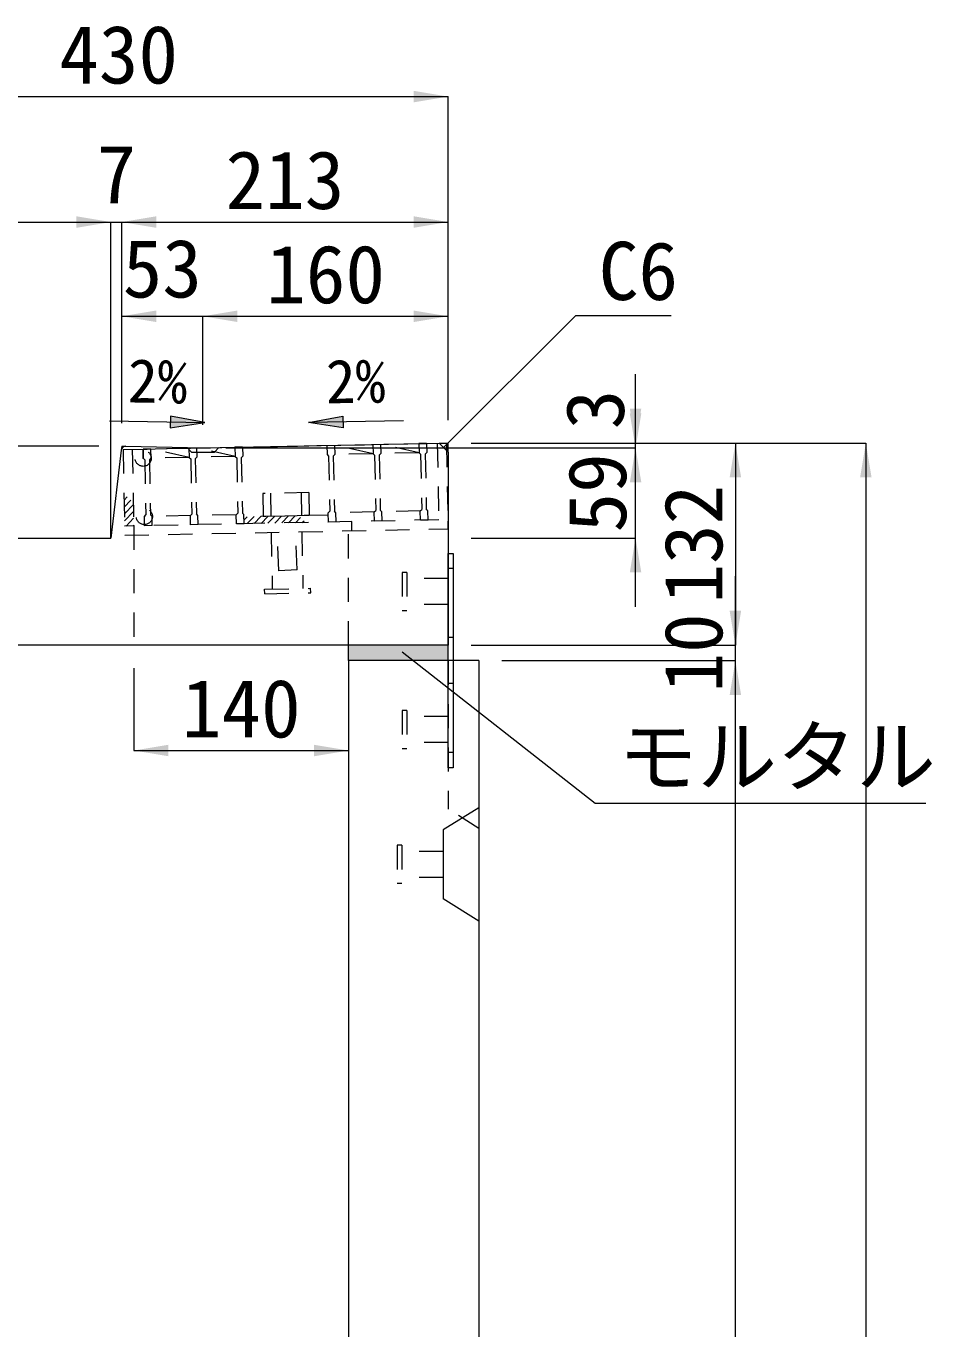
# Model space of a CAD drawing. Units: millimetres at full size; some dimension numbers follow another scale. Extents: x -3301 to 90699, y 107523 to 139162.
# Drawn here: x 17592 to 18183, y 111801 to 112652 of the extents above; entities that cross this region are included whole.
import ezdxf
from ezdxf.enums import TextEntityAlignment as Align

# ---------------------------------------------------------------- set-up
doc = ezdxf.new("R2010")
doc.units = ezdxf.units.MM
doc.header["$LTSCALE"] = 21
doc.header["$PDMODE"] = 32
doc.header["$PDSIZE"] = 10.5
doc.linetypes.add('USER1', pattern=[1.35, 0.75, -0.6])
for name, color, linetype, lineweight in [('0_2', 7, 'USER1', 9), ('寸法線', 7, 'Continuous', 9), ('引出線', 4, 'Continuous', 9), ('本体', 2, 'Continuous', 9), ('補助線', 8, 'Continuous', 13), ('ｲﾝｻｰﾄ', 3, 'USER1', 5), ('ｸﾞﾚｰﾁﾝｸﾞ', 7, 'USER1', 9)]:
    doc.layers.add(name, color=color, linetype=linetype, lineweight=lineweight)
doc.layers.add('ﾊｯﾁﾝｸﾞ', color=8, linetype='Continuous')
doc.styles.add('ＭＳ ゴシック', font='')
doc.styles.get('ＭＳ ゴシック').set_extended_font_data('MS Gothic')

# ---------------------------------------------------------------- blocks, each defined once
blk = doc.blocks.new('filled_arrow')
at = {"color": 0, "linetype": 'Continuous', "lineweight": -2}
blk.add_solid([(7.5, 1.25), (0, 0), (7.5, -1.25)], dxfattribs=at)

msp = doc.modelspace()

# ---------------------------------------------------------------- hatches: boundary and pattern name
at = {"layer": '引出線'}
for points in [[(17686.08, 112397.07), (17685.93, 112389.57), (17708.5, 112392.87)], [(17798.53, 112397.07), (17798.68, 112389.57), (17776.11, 112392.87)]]:
    msp.add_hatch(color=7, dxfattribs=at).paths.add_polyline_path(points)
at = {"layer": 'ｸﾞﾚｰﾁﾝｸﾞ'}
h = msp.add_hatch(dxfattribs=at)
h.set_pattern_fill('USER', color=256, style=0, pattern_type=2)
h.set_pattern_definition([(46.14576, (17131.14, 111997.79), (-2.28951, 2.19972), [75, -60])])
h.paths.add_polyline_path([(17655.2, 112375.33), (17661.2, 112375.45), (17662.2, 112325.46), (17656.2, 112325.34)])
h = msp.add_hatch(dxfattribs=at)
h.set_pattern_fill('USER', color=256, style=0, pattern_type=2)
h.set_pattern_definition([(46.14576, (17228.12, 111999.73), (-2.28951, 2.19972), [75, -60])])
h.paths.add_polyline_path([(17734.19, 112326.9), (17734.1, 112331.4), (17769.59, 112332.11), (17784.59, 112332.41), (17789.09, 112332.5), (17789.18, 112328), (17769.68, 112327.61)])
at = {"layer": 'ﾊｯﾁﾝｸﾞ'}
msp.add_hatch(color=256, dxfattribs=at).paths.add_polyline_path([(17802.31, 112247.57), (17802.31, 112237.57), (17867.31, 112237.57), (17867.31, 112247.57)])

# ---------------------------------------------------------------- linework, layer by layer
at = {"layer": '0_2'}
for p, q in [((17870.51, 112297.57), (17867.31, 112297.57)), ((17870.51, 112252.57), (17867.31, 112252.57)), ((17870.51, 112222.57), (17867.31, 112222.57)), ((17870.51, 112177.57), (17867.31, 112177.57))]:
    msp.add_line(p, q, dxfattribs=at)
at = {"layer": '0_2', "linetype": 'Continuous', "lineweight": 13}
msp.add_line((17802.31, 112237.57), (17802.31, 112247.57), dxfattribs=at)
at = {"layer": '0_2', "linetype": 'Continuous'}
msp.add_lwpolyline([(17867.31, 112167.57), (17867.31, 112307.57), (17870.51, 112307.57), (17870.51, 112167.57)], close=True, dxfattribs=at)
at = {"layer": '寸法線'}
for p, q in [((17437.31, 112605.66), (17867.31, 112605.66)), ((17867.31, 112394.57), (17867.31, 112605.66)), ((17437.31, 112523.78), (17647.31, 112523.78)), ((17602.31, 112523.78), (17699.32, 112523.78)), ((17647.31, 112332.57), (17647.31, 112523.78)), ((17647.31, 112332.57), (17647.31, 112523.78)), ((17654.32, 112392.57), (17654.32, 112523.78)), ((17654.32, 112523.78), (17867.31, 112523.78)), ((17654.32, 112392.57), (17654.32, 112523.78)), ((17867.31, 112394.57), (17867.31, 112523.78)), ((17654.32, 112462.27), (17752.3, 112462.27)), ((17654.32, 112392.57), (17654.32, 112462.27)), ((17707.3, 112391.37), (17707.3, 112462.27)), ((17707.3, 112462.27), (17867.31, 112462.27)), ((17707.3, 112391.37), (17707.3, 112462.27)), ((17867.31, 112394.57), (17867.31, 112462.27)), ((17989.54, 112331.37), (17989.54, 112424.57)), ((17989.54, 112272.57), (17989.54, 112421.37)), ((17639.32, 112377.57), (17147.2, 112377.57)), ((17722.3, 112376.37), (17989.54, 112376.37)), ((17722.3, 112376.37), (17989.54, 112376.37)), ((17882.31, 112379.57), (18054.67, 112379.57)), ((17882.31, 112379.57), (18139.77, 112379.57)), ((17882.31, 112379.57), (17989.54, 112379.57)), ((18054.67, 112379.57), (18054.67, 112247.57)), ((18139.77, 112379.57), (18139.77, 111087.57)), ((17882.31, 112317.57), (17989.54, 112317.57)), ((18054.67, 112192.57), (18054.67, 112292.57)), ((17882.31, 112247.57), (18054.67, 112247.57)), ((17882.31, 112247.57), (18054.67, 112247.57)), ((17662.31, 112232.57), (17662.31, 112178.88)), ((17802.31, 112232.57), (17802.31, 112178.88)), ((17902.31, 112237.57), (18054.67, 112237.57)), ((17902.31, 112237.57), (18054.67, 112237.57)), ((18054.67, 111087.57), (18054.67, 112237.57)), ((17662.31, 112178.88), (17802.31, 112178.88))]:
    msp.add_line(p, q, dxfattribs=at)
at = {"layer": '引出線', "color": 7}
for p, q in [((17646.4, 112394.11), (17708.5, 112392.87)), ((17838.22, 112394.11), (17776.11, 112392.87))]:
    msp.add_line(p, q, dxfattribs=at)
at = {"layer": '引出線'}
for points in [[(17864.31, 112376.65), (17950.55, 112462.89), (18012.66, 112462.89)], [(17837.22, 112243.25), (17963.15, 112144.57), (18178.97, 112144.57)]]:
    msp.add_lwpolyline(points, dxfattribs=at)
at = {"layer": '引出線', "color": 7, "lineweight": 13}
for points in [[(17686.08, 112397.07), (17685.93, 112389.57), (17708.5, 112392.87)], [(17798.53, 112397.07), (17798.68, 112389.57), (17776.11, 112392.87)]]:
    msp.add_lwpolyline(points, close=True, dxfattribs=at)
at = {"layer": '本体', "lineweight": 20}
for p, q in [((17657.05, 112377.51), (17707.3, 112376.37)), ((17707.3, 112376.37), (17861.31, 112379.45)), ((17867.31, 112373.57), (17861.31, 112379.45)), ((17654.01, 112374.86), (17647.31, 112317.57)), ((17867.31, 112373.57), (17867.31, 112247.57)), ((17443.31, 112317.57), (17647.31, 112317.57)), ((17867.31, 112247.57), (17437.31, 112247.57)), ((17802.31, 112237.57), (17802.31, 111708.1)), ((17887.31, 112237.57), (17802.31, 112237.57)), ((17887.31, 112237.57), (17887.31, 111087.57))]:
    msp.add_line(p, q, dxfattribs=at)
at = {"layer": '本体', "linetype": 'USER1'}
for p, q in [((17696.99, 112376.58), (17699.81, 112373.52)), ((17717.62, 112376.58), (17714.81, 112373.52)), ((17699.81, 112373.52), (17714.81, 112373.52)), ((17662.2, 112325.59), (17662.31, 112247.57)), ((17802.31, 112247.57), (17802.31, 112328.4)), ((17867.31, 112237.57), (17867.31, 112140.57)), ((17887.31, 112128.06), (17867.31, 112140.57))]:
    msp.add_line(p, q, dxfattribs=at)
at = {"layer": '本体'}
for p, q in [((17887.31, 112141.56), (17864.11, 112127.07)), ((17864.11, 112127.07), (17864.11, 112082.07)), ((17887.31, 112067.56), (17864.11, 112082.07))]:
    msp.add_line(p, q, dxfattribs=at)
at = {"layer": '本体', "lineweight": 20}
msp.add_arc((17656.99, 112374.51), 3, 88.70243, 173.33014, dxfattribs=at)
at = {"layer": '補助線'}
for p, q in [((17647.31, 112317.57), (17647.31, 112377.57)), ((17867.31, 112373.57), (17867.31, 112379.57))]:
    msp.add_line(p, q, dxfattribs=at)
at = {"layer": '補助線', "lineweight": 20}
for p, q in [((17654.32, 112377.57), (17654.01, 112374.86)), ((17654.32, 112377.57), (17657.05, 112377.51)), ((17861.31, 112379.45), (17867.31, 112379.57))]:
    msp.add_line(p, q, dxfattribs=at)
at = {"layer": 'ｲﾝｻｰﾄ'}
for p, q in [((17840.31, 112295.07), (17837.31, 112295.07)), ((17837.31, 112295.07), (17837.31, 112270.07)), ((17840.31, 112295.07), (17840.31, 112270.07)), ((17867.31, 112291.07), (17840.31, 112291.07)), ((17867.31, 112291.07), (17867.31, 112274.07)), ((17867.31, 112274.07), (17840.31, 112274.07)), ((17840.31, 112270.07), (17837.31, 112270.07)), ((17837.3, 112205.07), (17837.3, 112180.07)), ((17840.31, 112205.07), (17837.3, 112205.07)), ((17840.31, 112205.07), (17840.31, 112180.07)), ((17867.31, 112201.07), (17840.31, 112201.07)), ((17840.31, 112180.07), (17837.3, 112180.07)), ((17867.31, 112184.07), (17840.31, 112184.07)), ((17834.1, 112117.07), (17834.1, 112092.07)), ((17837.1, 112117.07), (17834.1, 112117.07)), ((17837.1, 112117.07), (17837.1, 112092.07)), ((17864.11, 112113.07), (17837.1, 112113.07)), ((17864.11, 112096.07), (17837.1, 112096.07)), ((17837.1, 112092.07), (17834.1, 112092.07))]:
    msp.add_line(p, q, dxfattribs=at)
at = {"layer": 'ｸﾞﾚｰﾁﾝｸﾞ'}
for p, q in [((17655.2, 112375.33), (17866.16, 112379.55)), ((17661.2, 112375.45), (17662.2, 112325.46)), ((17668.2, 112375.59), (17853.16, 112379.29)), ((17673.2, 112375.69), (17668.2, 112375.59)), ((17673.2, 112375.69), (17668.2, 112375.59)), ((17673.2, 112375.69), (17668.2, 112375.59)), ((17668.32, 112369.59), (17668.2, 112375.59)), ((17668.2, 112375.59), (17668.32, 112369.59)), ((17668.2, 112375.59), (17668.32, 112369.59)), ((17668.2, 112375.59), (17668.32, 112369.59)), ((17668.2, 112375.59), (17668.32, 112369.59)), ((17668.2, 112375.59), (17668.32, 112369.59)), ((17668.2, 112375.59), (17668.32, 112369.59)), ((17698.32, 112370.19), (17673.2, 112375.69)), ((17673.2, 112375.69), (17673.32, 112369.69)), ((17673.2, 112375.69), (17673.32, 112369.69)), ((17673.2, 112375.69), (17673.32, 112369.69)), ((17703.19, 112376.29), (17698.2, 112376.19)), ((17703.19, 112376.29), (17698.2, 112376.19)), ((17703.19, 112376.29), (17698.2, 112376.19)), ((17698.2, 112376.19), (17698.32, 112370.19)), ((17698.2, 112376.19), (17698.32, 112370.19)), ((17698.2, 112376.19), (17698.32, 112370.19)), ((17728.31, 112370.79), (17703.19, 112376.29)), ((17703.19, 112376.29), (17703.31, 112370.29)), ((17703.19, 112376.29), (17703.31, 112370.29)), ((17703.19, 112376.29), (17703.31, 112370.29)), ((17733.19, 112376.89), (17728.19, 112376.79)), ((17733.19, 112376.89), (17728.19, 112376.79)), ((17733.19, 112376.89), (17728.19, 112376.79)), ((17728.19, 112376.79), (17728.31, 112370.79)), ((17728.19, 112376.79), (17728.31, 112370.79)), ((17728.19, 112376.79), (17728.31, 112370.79)), ((17733.19, 112376.89), (17733.31, 112370.89)), ((17733.19, 112376.89), (17733.31, 112370.89)), ((17733.19, 112376.89), (17733.31, 112370.89)), ((17788.18, 112377.99), (17788.3, 112371.99)), ((17788.18, 112377.99), (17788.3, 112371.99)), ((17788.18, 112377.99), (17788.3, 112371.99)), ((17793.18, 112378.09), (17793.3, 112372.09)), ((17793.18, 112378.09), (17793.3, 112372.09)), ((17793.18, 112378.09), (17793.3, 112372.09)), ((17818.29, 112372.59), (17793.18, 112378.09)), ((17818.17, 112378.59), (17818.29, 112372.59)), ((17818.17, 112378.59), (17818.29, 112372.59)), ((17818.17, 112378.59), (17818.29, 112372.59)), ((17823.17, 112378.69), (17823.29, 112372.69)), ((17823.17, 112378.69), (17823.29, 112372.69)), ((17823.17, 112378.69), (17823.29, 112372.69)), ((17848.29, 112373.19), (17823.17, 112378.69)), ((17853.16, 112379.29), (17848.17, 112379.19)), ((17853.16, 112379.29), (17848.17, 112379.19)), ((17853.16, 112379.29), (17848.17, 112379.19)), ((17848.17, 112379.19), (17848.29, 112373.19)), ((17848.17, 112379.19), (17848.29, 112373.19)), ((17848.17, 112379.19), (17848.29, 112373.19)), ((17853.16, 112379.29), (17853.28, 112373.29)), ((17853.16, 112379.29), (17853.28, 112373.29)), ((17853.16, 112379.29), (17853.28, 112373.29)), ((17860.16, 112379.43), (17861.16, 112329.44)), ((17866.16, 112379.55), (17867.28, 112323.56)), ((17655.2, 112375.33), (17656.32, 112319.34)), ((17668.32, 112369.59), (17669.34, 112368.61)), ((17668.32, 112369.59), (17669.34, 112368.61)), ((17668.32, 112369.59), (17669.34, 112368.61)), ((17669.34, 112368.61), (17670.06, 112332.62)), ((17669.34, 112368.61), (17670.06, 112332.62)), ((17669.34, 112368.61), (17670.06, 112332.62)), ((17673.32, 112369.69), (17672.34, 112368.67)), ((17673.32, 112369.69), (17672.34, 112368.67)), ((17673.32, 112369.69), (17672.34, 112368.67)), ((17672.34, 112368.67), (17673.06, 112332.68)), ((17672.34, 112368.67), (17673.06, 112332.68)), ((17672.34, 112368.67), (17673.06, 112332.68)), ((17698.32, 112370.19), (17673.32, 112369.69)), ((17698.32, 112370.19), (17699.34, 112369.21)), ((17698.32, 112370.19), (17699.34, 112369.21)), ((17698.32, 112370.19), (17699.34, 112369.21)), ((17699.34, 112369.21), (17700.06, 112333.22)), ((17699.34, 112369.21), (17700.06, 112333.22)), ((17699.34, 112369.21), (17700.06, 112333.22)), ((17703.31, 112370.29), (17702.33, 112369.27)), ((17703.31, 112370.29), (17702.33, 112369.27)), ((17703.31, 112370.29), (17702.33, 112369.27)), ((17702.33, 112369.27), (17703.05, 112333.28)), ((17702.33, 112369.27), (17703.05, 112333.28)), ((17702.33, 112369.27), (17703.05, 112333.28)), ((17728.31, 112370.79), (17703.31, 112370.29)), ((17728.31, 112370.79), (17729.33, 112369.81)), ((17728.31, 112370.79), (17729.33, 112369.81)), ((17728.31, 112370.79), (17729.33, 112369.81)), ((17729.33, 112369.81), (17730.05, 112333.82)), ((17729.33, 112369.81), (17730.05, 112333.82)), ((17729.33, 112369.81), (17730.05, 112333.82)), ((17733.31, 112370.89), (17732.33, 112369.87)), ((17733.31, 112370.89), (17732.33, 112369.87)), ((17733.31, 112370.89), (17732.33, 112369.87)), ((17732.33, 112369.87), (17733.05, 112333.88)), ((17732.33, 112369.87), (17733.05, 112333.88)), ((17732.33, 112369.87), (17733.05, 112333.88)), ((17788.3, 112371.99), (17789.32, 112371.01)), ((17788.3, 112371.99), (17789.32, 112371.01)), ((17788.3, 112371.99), (17789.32, 112371.01)), ((17789.32, 112371.01), (17790.04, 112335.02)), ((17789.32, 112371.01), (17790.04, 112335.02)), ((17789.32, 112371.01), (17790.04, 112335.02)), ((17793.3, 112372.09), (17792.32, 112371.07)), ((17793.3, 112372.09), (17792.32, 112371.07)), ((17793.3, 112372.09), (17792.32, 112371.07)), ((17792.32, 112371.07), (17793.04, 112335.08)), ((17792.32, 112371.07), (17793.04, 112335.08)), ((17792.32, 112371.07), (17793.04, 112335.08)), ((17818.29, 112372.59), (17793.3, 112372.09)), ((17818.29, 112372.59), (17819.31, 112371.61)), ((17818.29, 112372.59), (17819.31, 112371.61)), ((17818.29, 112372.59), (17819.31, 112371.61)), ((17819.31, 112371.61), (17820.03, 112335.62)), ((17819.31, 112371.61), (17820.03, 112335.62)), ((17819.31, 112371.61), (17820.03, 112335.62)), ((17823.29, 112372.69), (17822.31, 112371.67)), ((17823.29, 112372.69), (17822.31, 112371.67)), ((17823.29, 112372.69), (17822.31, 112371.67)), ((17822.31, 112371.67), (17823.03, 112335.68)), ((17822.31, 112371.67), (17823.03, 112335.68)), ((17822.31, 112371.67), (17823.03, 112335.68)), ((17848.29, 112373.19), (17823.29, 112372.69)), ((17848.29, 112373.19), (17849.31, 112372.21)), ((17848.29, 112373.19), (17849.31, 112372.21)), ((17848.29, 112373.19), (17849.31, 112372.21)), ((17849.31, 112372.21), (17850.03, 112336.22)), ((17849.31, 112372.21), (17850.03, 112336.22)), ((17849.31, 112372.21), (17850.03, 112336.22)), ((17853.28, 112373.29), (17852.3, 112372.27)), ((17853.28, 112373.29), (17852.3, 112372.27)), ((17853.28, 112373.29), (17852.3, 112372.27)), ((17852.3, 112372.27), (17853.02, 112336.28)), ((17852.3, 112372.27), (17853.02, 112336.28)), ((17852.3, 112372.27), (17853.02, 112336.28)), ((17776.29, 112347.24), (17746.3, 112346.64)), ((17746.3, 112346.64), (17746.6, 112331.65)), ((17751.3, 112346.74), (17751.59, 112331.75)), ((17771.29, 112347.14), (17771.59, 112332.15)), ((17776.29, 112347.24), (17776.59, 112332.25)), ((17699.08, 112332.2), (17700.06, 112333.22)), ((17699.08, 112332.2), (17700.06, 112333.22)), ((17699.08, 112332.2), (17700.06, 112333.22)), ((17704.07, 112332.3), (17703.05, 112333.28)), ((17704.07, 112332.3), (17703.05, 112333.28)), ((17704.07, 112332.3), (17703.05, 112333.28)), ((17729.07, 112332.8), (17730.05, 112333.82)), ((17729.07, 112332.8), (17730.05, 112333.82)), ((17729.07, 112332.8), (17730.05, 112333.82)), ((17734.07, 112332.9), (17733.05, 112333.88)), ((17734.07, 112332.9), (17733.05, 112333.88)), ((17734.07, 112332.9), (17733.05, 112333.88)), ((17734.19, 112326.9), (17734.07, 112332.9)), ((17734.19, 112326.9), (17734.07, 112332.9)), ((17734.19, 112326.9), (17734.07, 112332.9)), ((17789.06, 112334), (17790.04, 112335.02)), ((17789.06, 112334), (17790.04, 112335.02)), ((17789.06, 112334), (17790.04, 112335.02)), ((17789.18, 112328), (17789.06, 112334)), ((17789.18, 112328), (17789.06, 112334)), ((17789.18, 112328), (17789.06, 112334)), ((17794.06, 112334.1), (17793.04, 112335.08)), ((17794.06, 112334.1), (17793.04, 112335.08)), ((17794.06, 112334.1), (17793.04, 112335.08)), ((17819.05, 112334.6), (17794.06, 112334.1)), ((17794.18, 112328.1), (17794.06, 112334.1)), ((17794.18, 112328.1), (17794.06, 112334.1)), ((17794.18, 112328.1), (17794.06, 112334.1)), ((17819.05, 112334.6), (17820.03, 112335.62)), ((17819.05, 112334.6), (17820.03, 112335.62)), ((17819.05, 112334.6), (17820.03, 112335.62)), ((17819.17, 112328.6), (17819.05, 112334.6)), ((17819.17, 112328.6), (17819.05, 112334.6)), ((17819.17, 112328.6), (17819.05, 112334.6)), ((17824.05, 112334.7), (17823.03, 112335.68)), ((17824.05, 112334.7), (17823.03, 112335.68)), ((17824.05, 112334.7), (17823.03, 112335.68)), ((17849.05, 112335.2), (17824.05, 112334.7)), ((17824.17, 112328.7), (17824.05, 112334.7)), ((17824.17, 112328.7), (17824.05, 112334.7)), ((17824.17, 112328.7), (17824.05, 112334.7)), ((17849.05, 112335.2), (17850.03, 112336.22)), ((17849.05, 112335.2), (17850.03, 112336.22)), ((17849.05, 112335.2), (17850.03, 112336.22)), ((17849.17, 112329.2), (17849.05, 112335.2)), ((17849.17, 112329.2), (17849.05, 112335.2)), ((17849.17, 112329.2), (17849.05, 112335.2)), ((17854.04, 112335.3), (17853.02, 112336.28)), ((17854.04, 112335.3), (17853.02, 112336.28)), ((17854.04, 112335.3), (17853.02, 112336.28)), ((17854.16, 112329.3), (17854.04, 112335.3)), ((17854.16, 112329.3), (17854.04, 112335.3)), ((17854.16, 112329.3), (17854.04, 112335.3)), ((17861.16, 112329.44), (17656.2, 112325.34)), ((17669.08, 112331.6), (17670.06, 112332.62)), ((17669.08, 112331.6), (17670.06, 112332.62)), ((17669.08, 112331.6), (17670.06, 112332.62)), ((17669.2, 112325.6), (17669.08, 112331.6)), ((17669.2, 112325.6), (17669.08, 112331.6)), ((17669.2, 112325.6), (17669.08, 112331.6)), ((17669.2, 112325.6), (17669.08, 112331.6)), ((17669.2, 112325.6), (17669.08, 112331.6)), ((17669.2, 112325.6), (17669.08, 112331.6)), ((17674.2, 112325.7), (17669.2, 112325.6)), ((17674.2, 112325.7), (17669.2, 112325.6)), ((17674.2, 112325.7), (17669.2, 112325.6)), ((17674.08, 112331.7), (17673.06, 112332.68)), ((17674.08, 112331.7), (17673.06, 112332.68)), ((17674.08, 112331.7), (17673.06, 112332.68)), ((17699.08, 112332.2), (17674.08, 112331.7)), ((17674.2, 112325.7), (17674.08, 112331.7)), ((17674.2, 112325.7), (17674.08, 112331.7)), ((17674.2, 112325.7), (17674.08, 112331.7)), ((17699.2, 112326.2), (17699.08, 112332.2)), ((17699.2, 112326.2), (17699.08, 112332.2)), ((17699.2, 112326.2), (17699.08, 112332.2)), ((17704.19, 112326.3), (17699.2, 112326.2)), ((17704.19, 112326.3), (17699.2, 112326.2)), ((17704.19, 112326.3), (17699.2, 112326.2)), ((17729.07, 112332.8), (17704.07, 112332.3)), ((17704.19, 112326.3), (17704.07, 112332.3)), ((17704.19, 112326.3), (17704.07, 112332.3)), ((17704.19, 112326.3), (17704.07, 112332.3)), ((17729.19, 112326.8), (17729.07, 112332.8)), ((17729.19, 112326.8), (17729.07, 112332.8)), ((17729.19, 112326.8), (17729.07, 112332.8)), ((17734.19, 112326.9), (17729.19, 112326.8)), ((17734.19, 112326.9), (17729.19, 112326.8)), ((17734.19, 112326.9), (17729.19, 112326.8)), ((17789.09, 112332.5), (17734.1, 112331.4)), ((17776.59, 112332.25), (17746.6, 112331.65)), ((17794.18, 112328.1), (17789.18, 112328)), ((17794.18, 112328.1), (17789.18, 112328)), ((17794.18, 112328.1), (17789.18, 112328)), ((17804.17, 112328.3), (17804.29, 112322.3)), ((17824.17, 112328.7), (17819.17, 112328.6)), ((17824.17, 112328.7), (17819.17, 112328.6)), ((17824.17, 112328.7), (17819.17, 112328.6)), ((17854.16, 112329.3), (17849.17, 112329.2)), ((17854.16, 112329.3), (17849.17, 112329.2)), ((17854.16, 112329.3), (17849.17, 112329.2)), ((17867.28, 112323.56), (17867.18, 112328.56)), ((17656.32, 112319.34), (17867.28, 112323.56)), ((17751.8, 112321.25), (17752.54, 112284.26)), ((17756.81, 112296.23), (17755.81, 112321.21)), ((17768.8, 112296.71), (17767.8, 112321.69)), ((17771.8, 112321.65), (17772.54, 112284.66)), ((17768.8, 112296.71), (17756.81, 112296.23)), ((17747.55, 112284.16), (17777.54, 112284.76)), ((17747.61, 112281.16), (17747.55, 112284.16)), ((17777.6, 112281.76), (17777.54, 112284.76)), ((17747.61, 112281.16), (17777.6, 112281.76))]:
    msp.add_line(p, q, dxfattribs=at)
for p in [(17668.32, 112369.59), (17669.08, 112331.6)]:
    msp.add_point(p, dxfattribs=at)

# ---------------------------------------------------------------- block references
at = {"layer": '寸法線', "xscale": 3, "yscale": 3}
for p, rotation in [((17867.31, 112605.66), 180), ((17647.31, 112523.78), 180), ((17647.31, 112523.78), 180), ((17867.31, 112523.78), 180), ((17867.31, 112462.27), 180), ((17989.54, 112379.57), 90), ((17989.54, 112376.37), 90), ((17989.54, 112376.37), 270), ((18054.67, 112379.57), 270), ((18139.77, 112379.57), 270), ((17989.54, 112317.57), 270), ((18054.67, 112247.57), 90), ((18054.67, 112247.57), 90), ((18054.67, 112237.57), 270), ((18054.67, 112237.57), 270), ((17802.31, 112178.88), 180)]:
    msp.add_blockref('filled_arrow', p, dxfattribs=dict(at, rotation=rotation))
for p in [(17654.32, 112523.78), (17654.32, 112523.78), (17654.32, 112462.27), (17707.3, 112462.27), (17707.3, 112462.27), (17662.31, 112178.88)]:
    msp.add_blockref('filled_arrow', p, dxfattribs=at)
at = {"layer": '引出線', "xscale": 0.075, "yscale": 0.075}
for p, rotation in [((17864.31, 112376.65), 45), ((17837.22, 112243.25), 321.9)]:
    msp.add_blockref('filled_arrow', p, dxfattribs=dict(at, rotation=rotation))

# ---------------------------------------------------------------- texts
at = {"layer": '寸法線', "style": 'ＭＳ ゴシック'}
for s, p in [('430', (17652.31, 112633.16)), ('7', (17650.82, 112555.03)), ('213', (17760.82, 112551.28)), ('53', (17680.81, 112493.52)), ('160', (17787.31, 112489.77)), ('140', (17732.31, 112206.38))]:
    msp.add_text(s, height=37.98, dxfattribs=at).set_placement(p, align=Align.MIDDLE_CENTER)
for s, height, rotation, p in [('2%', 28.48, 359, (17677.73, 112419.99)), ('2%', 28.48, 1, (17806.89, 112419.99)), ('3', 37.98, 90, (17963, 112401.45)), ('59', 37.98, 90, (17964.42, 112347.04)), ('132', 37.98, 90, (18027.17, 112313.57)), ('10', 37.98, 90, (18027.17, 112242.57))]:
    msp.add_text(s, height=height, rotation=rotation, dxfattribs=at).set_placement(p, align=Align.MIDDLE_CENTER)
at = {"layer": '引出線', "style": 'ＭＳ ゴシック'}
for s, p in [('C6', (17965.55, 112510.89)), ('モルタル', (17978.15, 112193.99))]:
    msp.add_text(s, height=37.98, dxfattribs=at).set_placement(p, align=Align.TOP_LEFT)

doc.saveas('drawing.dxf')
